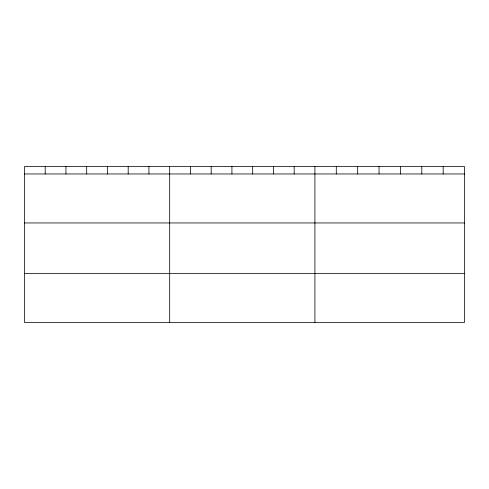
<?xml version="1.0" encoding="UTF-8"?>
<svg xmlns="http://www.w3.org/2000/svg" width="489" height="489" viewBox="0 0 489 489"><rect width="100%" height="100%" fill="white"/><g stroke="black" fill="none" stroke-linecap="round" stroke-linejoin="round"><path stroke-width="0.73" d="M464.55 222.947L464.55 166.596L24.45 166.596L24.45 322.404L464.55 322.404L464.55 222.947L24.45 222.947M24.45 173.962L464.55 173.962M24.45 273.418L464.55 273.418M443.175 166.596L443.175 173.962M421.799 166.596L421.799 173.962M400.424 166.596L400.424 173.962M379.042 166.596L379.042 173.962M357.667 166.596L357.667 173.962M336.291 166.596L336.291 173.962M314.916 166.596L314.916 322.404M294.17 166.596L294.17 173.962M273.418 166.596L273.418 173.962M252.672 166.596L252.672 173.962M231.927 166.596L231.927 173.962M211.181 166.596L211.181 173.962M190.429 166.596L190.429 173.962M169.683 166.596L169.683 322.404M148.937 166.596L148.937 173.962M128.185 166.596L128.185 173.962M107.439 166.596L107.439 173.962M86.694 166.596L86.694 173.962M65.948 166.596L65.948 173.962M45.196 166.596L45.196 173.962"/></g></svg>
